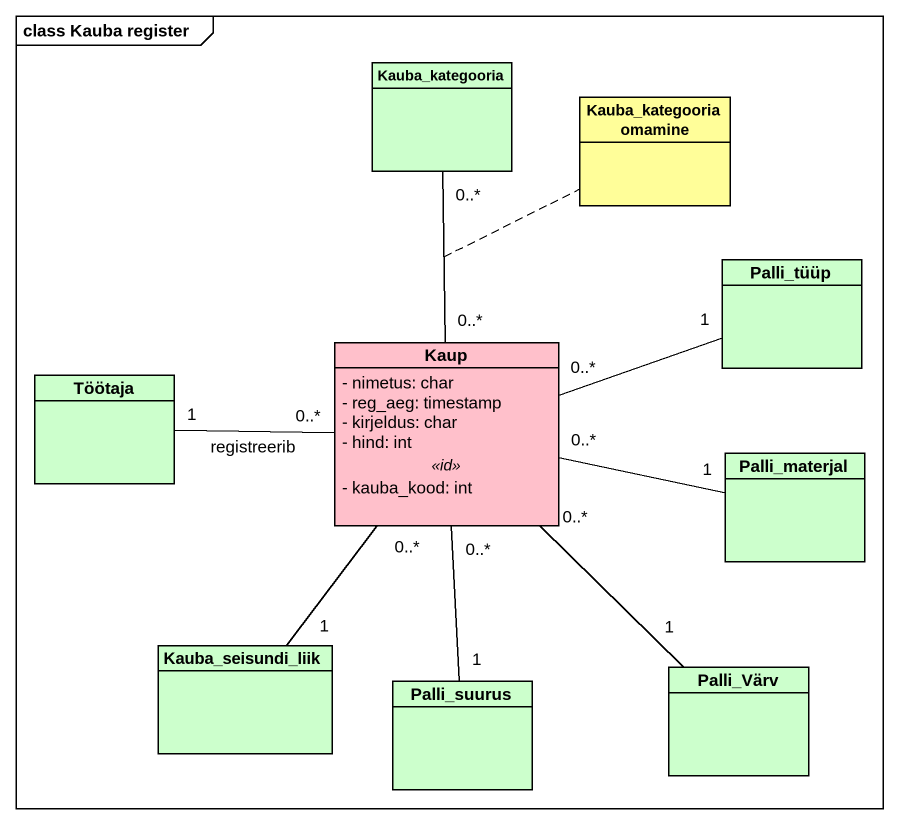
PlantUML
@startuml
mainframe class Kauba register
hide circle
hide empty members
skinparam classAttributeIconSize 0
class Kauba_kategooria #CCFFCC
class "Kauba_kategooria omamine" as Kauba_kategooria_omamine #FFFE99
class Palli_tüüp #CCFFCC
class Kaup #FFC0CB {
  - nimetus: char
  - reg_aeg: timestamp
  - kirjeldus: char
  - hind: int
  .. <<id>> ..
  - kauba_kood: int
}
class Töötaja #CCFFCC
class Palli_materjal #CCFFCC
class Kauba_seisundi_liik #CCFFCC
class Palli_suurus #CCFFCC
class Palli_Värv #CCFFCC
Kaup "0..*" -up- "0..*" Kauba_kategooria
(Kaup, Kauba_kategooria) .. Kauba_kategooria_omamine
Kaup "0..*" -right- "1" Palli_tüüp
Kaup "0..*" -- "1" Kauba_seisundi_liik
Töötaja "1" -right- "0..*" Kaup : registreerib
Palli_materjal "1" -left- "0..*" Kaup
Palli_suurus "1" -up- "0..*" Kaup
Palli_Värv "1" -up- "0..*" Kaup
@enduml
